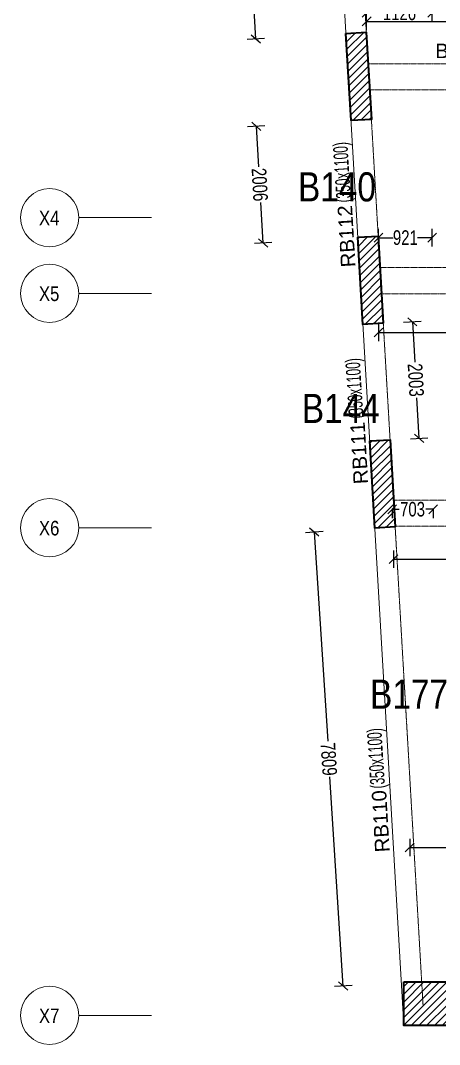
# Model space of a CAD drawing. Header units: millimetres. Extents: x 1 to 72184, y 68 to 60126.
# Drawn here: x 1 to 7195, y 2462 to 20047 of the extents above; entities that cross this region are included whole.
import ezdxf
from ezdxf.enums import TextEntityAlignment as Align

# ---------------------------------------------------------------- set-up
doc = ezdxf.new("R2010")
doc.units = ezdxf.units.MM
doc.linetypes.add('Grid Line', pattern=[2222.5, 1270, -317.5, 317.5, -317.5])
doc.linetypes.add('HIDDEN', pattern=[0.375, 0.25, -0.125])
for name, color, linetype, lineweight in [('A-GRIDS', 8, 'Continuous', 9), ('S-BEAM', 7, 'Continuous', 18), ('S-BEAM-IDEN', 2, 'Continuous', 9), ('S-COL HATCH', 9, 'Continuous', 0), ('S-COLS', 5, 'Continuous', 35), ('S-GRIDS', 8, 'Continuous', 9)]:
    doc.layers.add(name, color=color, linetype=linetype, lineweight=lineweight)
doc.layers.add('Abhinav working', color=6, linetype='Continuous')
doc.layers.add('Beam Nos', color=7, linetype='Continuous')
doc.styles.add('Arial Narrow', font='ARIALN.TTF', dxfattribs={"height": 400})
doc.styles.add('Dim.s & Anno.(Misc.)', font='ARIALN.TTF')
doc.styles.add('SC-BBS1', font='SansSerif')
doc.styles.add('SOBHA', font='swisscl.ttf')
doc.styles.add('Swis721 LtCn BT', font='swisscl.ttf', dxfattribs={"width": 0.9, "height": 233.355162})
doc.dimstyles.new('S-100', dxfattribs={"dimscale": 100, "dimtxt": 2.5, "dimasz": 1.5, "dimexe": 1.5, "dimexo": 1.5, "dimgap": 0.1, "dimtad": 0, "dimdec": 0, "dimrnd": 0.0005, "dimzin": 0, "dimdsep": 46, "dimtxsty": 'SOBHA', "dimblk": 'OBLIQUE', "dimcen": 0.09, "dimclrd": 8, "dimclre": 8, "dimclrt": 6, "dimadec": 0, "dimazin": 0, "dimtfac": 1, "dimtdec": 0, "dimtofl": 0, "dimtmove": 0, "dimatfit": 3, "dimfxl": 1.5, "dimfxlon": 1, "dimtolj": 1, "dimtzin": 0, "dimlwd": -1, "dimlwe": -1, "dimarcsym": 0})
pattern_1 = [(45, (-31215772.29, 20872216.62), (-66.29126074, 66.29126074), [])]

# ---------------------------------------------------------------- blocks, each defined once
blk = doc.blocks.new('Grid - Type 1 Structural-6743905-9TH FLOOR LVL')
at = {"layer": 'A-GRIDS'}
blk.add_circle((0, 0), 4, dxfattribs=at)
blk = doc.blocks.new('A$C45bf0ae9')
at = {"layer": 'S-GRIDS', "linetype": 'Grid Line'}
for p, q in [((-17504, -200), (-18754, -200)), ((-17504, -1500), (-18754, -1500)), ((-17504, -5525), (-18754, -5525)), ((-17504, -13899), (-18754, -13899))]:
    blk.add_line(p, q, dxfattribs=at)
at = {"layer": 'A-GRIDS', "xscale": 124.9999999999999, "yscale": 124.9999999999999, "zscale": 124.9999999999999, "rotation": 89.99999999999982}
for p in [(-19254, -200), (-19254, -1500), (-19254, -5525), (-19254, -13899)]:
    blk.add_blockref('Grid - Type 1 Structural-6743905-9TH FLOOR LVL', p, dxfattribs=at)
at = {"layer": 'A-GRIDS', "lineweight": 18, "char_height": 250, "width": 440.93, "attachment_point": 1, "style": 'Arial Narrow'}
for s, insert in [('X4', (-19437, -82)), ('X5', (-19437, -1382)), ('X6', (-19437, -5407)), ('X7', (-19437, -13781))]:
    blk.add_mtext(s, dxfattribs=dict(at, insert=insert))
blk = doc.blocks.new('_OBLIQUE')
at = {"color": 0, "linetype": 'ByBlock'}
blk.add_line((-0.5, -0.5), (0.5, 0.5), dxfattribs=at)
blk = doc.blocks.new('*D391')
at = {"layer": 'Abhinav working', "color": 8, "transparency": 16777216}
for p, q in [((4075, 21745), (3776, 21727)), ((3925, 21736), (3966, 21040)), ((4042, 19731), (4002, 20428)), ((4192, 19740), (3893, 19722))]:
    blk.add_line(p, q, dxfattribs=at)
at = {"layer": 'Defpoints', "color": 0, "transparency": 16777216}
for p in [(5446, 21825, 0), (4042, 19731), (5563, 19820, 0)]:
    blk.add_point(p, dxfattribs=at)
at = {"layer": 'Abhinav working', "color": 8, "transparency": 16777216, "xscale": 150, "yscale": 150, "zscale": 150}
for p, rotation in [((3925, 21736), 93.33900043480728), ((4042, 19731), 273.3390004348073)]:
    blk.add_blockref('_OBLIQUE', p, dxfattribs=dict(at, rotation=rotation))
at = {"layer": 'Abhinav working', "color": 6, "transparency": 16777216, "insert": (3984, 20734), "char_height": 250, "attachment_point": 5, "rotation": 273.339, "style": 'SOBHA'}
blk.add_mtext('\\A1;2008', dxfattribs=at)
blk = doc.blocks.new('*D392')
at = {"layer": 'Abhinav working', "color": 8, "transparency": 16777216}
for p, q in [((4199, 18238), (3900, 18220)), ((4050, 18229), (4090, 17534)), ((4166, 16226), (4126, 16922)), ((4316, 16235), (4017, 16218))]:
    blk.add_line(p, q, dxfattribs=at)
at = {"layer": 'Defpoints', "color": 0, "transparency": 16777216}
for p in [(5650, 18322, 0), (4050, 18229), (5767, 16320, 0)]:
    blk.add_point(p, dxfattribs=at)
at = {"layer": 'Abhinav working', "color": 8, "transparency": 16777216, "xscale": 150, "yscale": 150, "zscale": 150}
for p, rotation in [((4050, 18229), 93.3390004883927), ((4166, 16226), 273.3390004883927)]:
    blk.add_blockref('_OBLIQUE', p, dxfattribs=dict(at, rotation=rotation))
at = {"layer": 'Abhinav working', "color": 6, "transparency": 16777216, "insert": (4108, 17228), "char_height": 250, "attachment_point": 5, "rotation": 273.339, "style": 'SOBHA'}
blk.add_mtext('\\A1;2006', dxfattribs=at)
blk = doc.blocks.new('*D393')
at = {"layer": 'Abhinav working', "color": 8, "transparency": 16777216}
for p, q in [((6579, 14865), (6879, 14882)), ((6729, 14873), (6770, 14179)), ((6845, 12873), (6805, 13567)), ((6696, 12865), (6995, 12882))]:
    blk.add_line(p, q, dxfattribs=at)
at = {"layer": 'Defpoints', "color": 0, "transparency": 16777216}
for p in [(6204, 14843, 0), (6320, 12843, 0), (6845, 12873)]:
    blk.add_point(p, dxfattribs=at)
at = {"layer": 'Abhinav working', "color": 8, "transparency": 16777216, "xscale": 150, "yscale": 150, "zscale": 150}
for p, rotation in [((6729, 14873), 93.32691312959327), ((6845, 12873), 273.3269131295932)]:
    blk.add_blockref('_OBLIQUE', p, dxfattribs=dict(at, rotation=rotation))
at = {"layer": 'Abhinav working', "color": 6, "transparency": 16777216, "insert": (6787, 13873), "char_height": 250, "attachment_point": 5, "rotation": 273.3269, "style": 'SOBHA'}
blk.add_mtext('\\A1;2003', dxfattribs=at)
blk = doc.blocks.new('*D410')
at = {"layer": 'Abhinav working', "color": 8, "transparency": 16777216}
for p, q in [((5944, 20026), (5944, 20326)), ((7069, 20026), (7069, 20326)), ((5944, 20176), (6203, 20176)), ((7069, 20176), (6810, 20176))]:
    blk.add_line(p, q, dxfattribs=at)
at = {"layer": 'Defpoints', "color": 0, "transparency": 16777216}
for p in [(7069, 20176), (5944, 19299), (7069, 19299)]:
    blk.add_point(p, dxfattribs=at)
at = {"layer": 'Abhinav working', "color": 8, "transparency": 16777216, "xscale": 150, "yscale": 150, "zscale": 150, "rotation": 180}
blk.add_blockref('_OBLIQUE', (5944, 20176), dxfattribs=at)
at = {"layer": 'Abhinav working', "color": 8, "transparency": 16777216, "xscale": 150, "yscale": 150, "zscale": 150}
blk.add_blockref('_OBLIQUE', (7069, 20176), dxfattribs=at)
at = {"layer": 'Abhinav working', "color": 6, "transparency": 16777216, "insert": (6507, 20176), "char_height": 250, "attachment_point": 5, "style": 'SOBHA'}
blk.add_mtext('\\A1;1126', dxfattribs=at)
blk = doc.blocks.new('*D414')
at = {"layer": 'Abhinav working', "color": 8, "transparency": 16777216}
for p, q in [((6148, 16167), (6148, 16467)), ((7069, 16167), (7069, 16467)), ((6148, 16317), (6402, 16317)), ((7069, 16317), (6815, 16317))]:
    blk.add_line(p, q, dxfattribs=at)
at = {"layer": 'Defpoints', "color": 0, "transparency": 16777216}
for p in [(7069, 16317), (6148, 15799), (7069, 15799)]:
    blk.add_point(p, dxfattribs=at)
at = {"layer": 'Abhinav working', "color": 8, "transparency": 16777216, "xscale": 150, "yscale": 150, "zscale": 150, "rotation": 180}
blk.add_blockref('_OBLIQUE', (6148, 16317), dxfattribs=at)
at = {"layer": 'Abhinav working', "color": 8, "transparency": 16777216, "xscale": 150, "yscale": 150, "zscale": 150}
blk.add_blockref('_OBLIQUE', (7069, 16317), dxfattribs=at)
at = {"layer": 'Abhinav working', "color": 6, "transparency": 16777216, "insert": (6609, 16317), "char_height": 250, "attachment_point": 5, "style": 'SOBHA'}
blk.add_mtext('\\A1;921', dxfattribs=at)
blk = doc.blocks.new('*D423')
at = {"layer": 'Abhinav working', "color": 8, "transparency": 16777216}
for p, q in [((6683, 5996), (6683, 5696)), ((24325, 5996), (24325, 5696)), ((6683, 5846), (15122, 5846)), ((24325, 5846), (15885, 5846))]:
    blk.add_line(p, q, dxfattribs=at)
at = {"layer": 'Defpoints', "color": 0, "transparency": 16777216}
for p in [(6683, 6631), (24325, 6631), (6683, 5846)]:
    blk.add_point(p, dxfattribs=at)
at = {"layer": 'Abhinav working', "color": 8, "transparency": 16777216, "xscale": 150, "yscale": 150, "zscale": 150, "rotation": 180}
blk.add_blockref('_OBLIQUE', (6683, 5846), dxfattribs=at)
at = {"layer": 'Abhinav working', "color": 8, "transparency": 16777216, "xscale": 150, "yscale": 150, "zscale": 150}
blk.add_blockref('_OBLIQUE', (24325, 5846), dxfattribs=at)
at = {"layer": 'Abhinav working', "color": 6, "transparency": 16777216, "insert": (15504, 5846), "char_height": 250, "attachment_point": 5, "style": 'SOBHA'}
blk.add_mtext('\\A1;17642', dxfattribs=at)
blk = doc.blocks.new('*D454')
at = {"layer": 'Abhinav working', "color": 8, "transparency": 16777216}
for p, q in [((5195, 11270), (4896, 11251)), ((5045, 11260), (5275, 7669)), ((5543, 3467), (5314, 7058)), ((5693, 3477), (5394, 3458))]:
    blk.add_line(p, q, dxfattribs=at)
at = {"layer": 'Defpoints', "color": 0, "transparency": 16777216}
for p in [(6059, 11325, 0), (6557, 3532, 0), (5543, 3467)]:
    blk.add_point(p, dxfattribs=at)
at = {"layer": 'Abhinav working', "color": 8, "transparency": 16777216, "xscale": 150, "yscale": 150, "zscale": 150}
for p, rotation in [((5045, 11260), 93.65642405993746), ((5543, 3467), 273.6564240599375)]:
    blk.add_blockref('_OBLIQUE', p, dxfattribs=dict(at, rotation=rotation))
at = {"layer": 'Abhinav working', "color": 6, "transparency": 16777216, "insert": (5294, 7364), "char_height": 250, "attachment_point": 5, "rotation": 273.6564, "style": 'SOBHA'}
blk.add_mtext('\\A1;7809', dxfattribs=at)
blk = doc.blocks.new('*D456')
at = {"layer": 'Abhinav working', "color": 8, "transparency": 16777216}
for p, q in [((6381, 11656), (6381, 11503)), ((6381, 11653), (6504, 11653)), ((7084, 11653), (6960, 11653)), ((7084, 11656), (7084, 11503))]:
    blk.add_line(p, q, dxfattribs=at)
at = {"layer": 'Defpoints', "color": 0, "transparency": 16777216}
for p in [(6381, 11806), (7084, 11806), (7084, 11653)]:
    blk.add_point(p, dxfattribs=at)
at = {"layer": 'Abhinav working', "color": 8, "transparency": 16777216, "xscale": 150, "yscale": 150, "zscale": 150, "rotation": 180}
blk.add_blockref('_OBLIQUE', (6381, 11653), dxfattribs=at)
at = {"layer": 'Abhinav working', "color": 8, "transparency": 16777216, "xscale": 150, "yscale": 150, "zscale": 150}
blk.add_blockref('_OBLIQUE', (7084, 11653), dxfattribs=at)
at = {"layer": 'Abhinav working', "color": 6, "transparency": 16777216, "insert": (6732, 11653), "char_height": 250, "attachment_point": 5, "style": 'SOBHA'}
blk.add_mtext('\\A1;703', dxfattribs=at)
blk = doc.blocks.new('*D496')
at = {"layer": 'Abhinav working', "color": 8, "transparency": 16777216}
for p, q in [((6407, 10948), (6407, 10648)), ((11879, 10948), (11879, 10648)), ((6407, 10798), (8837, 10798)), ((11879, 10798), (9450, 10798))]:
    blk.add_line(p, q, dxfattribs=at)
at = {"layer": 'Defpoints', "color": 0, "transparency": 16777216}
for p in [(6407, 11356), (11879, 11356, 0), (11879, 10798)]:
    blk.add_point(p, dxfattribs=at)
at = {"layer": 'Abhinav working', "color": 8, "transparency": 16777216, "xscale": 150, "yscale": 150, "zscale": 150, "rotation": 180}
blk.add_blockref('_OBLIQUE', (6407, 10798), dxfattribs=at)
at = {"layer": 'Abhinav working', "color": 8, "transparency": 16777216, "xscale": 150, "yscale": 150, "zscale": 150}
blk.add_blockref('_OBLIQUE', (11879, 10798), dxfattribs=at)
at = {"layer": 'Abhinav working', "color": 6, "transparency": 16777216, "insert": (9143, 10798), "char_height": 250, "attachment_point": 5, "style": 'SOBHA'}
blk.add_mtext('\\A1;5472', dxfattribs=at)
blk = doc.blocks.new('*D500')
at = {"layer": 'Abhinav working', "color": 8, "transparency": 16777216}
for p, q in [((5944, 19882), (5944, 20182)), ((11859, 19882), (11859, 20182)), ((5944, 20032), (8595, 20032)), ((11859, 20032), (9208, 20032))]:
    blk.add_line(p, q, dxfattribs=at)
at = {"layer": 'Defpoints', "color": 0, "transparency": 16777216}
for p in [(11859, 20032), (5944, 19299), (11859, 19299)]:
    blk.add_point(p, dxfattribs=at)
at = {"layer": 'Abhinav working', "color": 8, "transparency": 16777216, "xscale": 150, "yscale": 150, "zscale": 150, "rotation": 180}
blk.add_blockref('_OBLIQUE', (5944, 20032), dxfattribs=at)
at = {"layer": 'Abhinav working', "color": 8, "transparency": 16777216, "xscale": 150, "yscale": 150, "zscale": 150}
blk.add_blockref('_OBLIQUE', (11859, 20032), dxfattribs=at)
at = {"layer": 'Abhinav working', "color": 6, "transparency": 16777216, "insert": (8901, 20032), "char_height": 250, "attachment_point": 5, "style": 'SOBHA'}
blk.add_mtext('\\A1;5915', dxfattribs=at)
blk = doc.blocks.new('*D501')
at = {"layer": 'Abhinav working', "color": 8, "transparency": 16777216}
for p, q in [((6148, 14839), (6148, 14539)), ((11859, 14839), (11859, 14539)), ((6148, 14689), (8719, 14689)), ((11859, 14689), (9288, 14689))]:
    blk.add_line(p, q, dxfattribs=at)
at = {"layer": 'Defpoints', "color": 0, "transparency": 16777216}
for p in [(6148, 15799), (11859, 15799), (11859, 14689)]:
    blk.add_point(p, dxfattribs=at)
at = {"layer": 'Abhinav working', "color": 8, "transparency": 16777216, "xscale": 150, "yscale": 150, "zscale": 150, "rotation": 180}
blk.add_blockref('_OBLIQUE', (6148, 14689), dxfattribs=at)
at = {"layer": 'Abhinav working', "color": 8, "transparency": 16777216, "xscale": 150, "yscale": 150, "zscale": 150}
blk.add_blockref('_OBLIQUE', (11859, 14689), dxfattribs=at)
at = {"layer": 'Abhinav working', "color": 6, "transparency": 16777216, "insert": (9004, 14689), "char_height": 250, "attachment_point": 5, "style": 'SOBHA'}
blk.add_mtext('\\A1;5711', dxfattribs=at)

msp = doc.modelspace()

# ---------------------------------------------------------------- hatches: boundary and pattern name
at = {"layer": 'S-COL HATCH', "transparency": 33554687}
h = msp.add_hatch(dxfattribs=at)
h.set_pattern_fill('ANSI31', color=256, scale=750)
h.set_pattern_definition(pattern_1)
h.paths.add_polyline_path([(5676.5, 18327.6), (6025.9, 18348), (5938.5, 19845.4), (5589.1, 19825)])
h = msp.add_hatch(dxfattribs=at)
h.set_pattern_fill('ANSI31', color=256, scale=750)
h.set_pattern_definition(pattern_1)
h.paths.add_polyline_path([(5880.7, 14827.6), (6230.1, 14848), (6142.7, 16345.4), (5793.3, 16325)])
h = msp.add_hatch(dxfattribs=at)
h.set_pattern_fill('ANSI31', color=256, scale=750)
h.set_pattern_definition(pattern_1)
h.paths.add_polyline_path([(6084.8, 11330.1), (6434.2, 11350.5), (6346.8, 12848), (5997.4, 12827.6)])
h = msp.add_hatch(dxfattribs=at)
h.set_pattern_fill('ANSI31', color=256, scale=750)
h.set_pattern_definition([(45, (-31782559.29, 20900885.62), (-66.29126074, 66.29126074), [])])
h.paths.add_polyline_path([(7332.7, 2787.5), (7332.7, 3537.5), (6582.7, 3537.5), (6582.7, 2787.5)])

# ---------------------------------------------------------------- linework, layer by layer
at = {"layer": 'S-BEAM', "ltscale": 250000}
msp.add_line((3387.1, 57561.9, 0), (6582.7, 2787.5, 0), dxfattribs=at)
at = {"layer": 'S-BEAM'}
for p, q in [((5619.1, 19304), (5619.5, 19304)), ((6056.7, 11811.5), (6056.2, 11811.5))]:
    msp.add_line(p, q, dxfattribs=at)
at = {"layer": 'S-BEAM', "linetype": 'HIDDEN'}
for p, q in [((5970.1, 19304), (11959.9, 19304)), ((5996.4, 18854), (11945.5, 18854)), ((6174.3, 15804), (11884.9, 15804)), ((6200.6, 15354), (11945.5, 15354)), ((11959.9, 11811.5), (6407.3, 11811.5)), ((11959.9, 11361.5), (6433.5, 11361.5))]:
    msp.add_line(p, q, dxfattribs=at)
at = {"layer": 'S-BEAM', "elevation": 0}
msp.add_lwpolyline([(5791.8, 22354), (5969.7, 19304)], dxfattribs=at)
at = {"layer": 'S-BEAM', "linetype": 'HIDDEN', "elevation": 0}
for points in [[(5996, 18854), (6173.9, 15804)], [(6200.2, 15354), (6406.8, 11811.5)], [(6433.1, 11361.5), (6912.9, 3137.5)], [(6933.3, 2787.5), (6933.4, 2786.3)]]:
    msp.add_lwpolyline(points, dxfattribs=at)
at = {"layer": 'S-COLS', "elevation": 0}
for points in [[(5589.1, 19825), (5938.5, 19845.4), (6025.9, 18348), (5676.5, 18327.6)], [(5793.3, 16325), (6142.7, 16345.4), (6230.1, 14848), (5880.7, 14827.6)], [(5997.4, 12827.6), (6346.8, 12848), (6434.2, 11350.5), (6084.8, 11330.1)], [(6582.7, 3537.5), (7332.7, 3537.5), (7332.7, 2787.5), (6582.7, 2787.5)]]:
    msp.add_lwpolyline(points, close=True, dxfattribs=at)

# ---------------------------------------------------------------- block references
at = {"layer": 'Beam Nos'}
msp.add_blockref('A$C45bf0ae9', (19755.5, 16861.5), dxfattribs=at)

# ---------------------------------------------------------------- texts
at = {"layer": 'Abhinav working', "char_height": 500, "attachment_point": 1, "style": 'Dim.s & Anno.(Misc.)'}
for s, insert in [('B140', (4766.3, 17439.8, 0)), ('B144', (4831.7, 13634.8, 0)), ('B177', (6003.1, 8728.5, 0))]:
    msp.add_mtext_dynamic_manual_height_columns(s, width=21149.247, gutter_width=5423.5, heights=[0], dxfattribs=dict(at, insert=insert))
at = {"layer": 'Beam Nos', "color": 3, "style": 'SC-BBS1'}
msp.add_text('B70A', height=250, dxfattribs=at).set_placement((7548.3, 19325.1), align=Align.BOTTOM_CENTER)
at = {"layer": 'Beam Nos', "style": 'SC-BBS1'}
for s, p in [('RB112', (5798.4, 16353.2, 0)), ('RB111', (6015.6, 12629.1, 0)), ('RB110', (6384.4, 6307.7, 0))]:
    msp.add_text(s, height=250, rotation=93.339, dxfattribs=at).set_placement(p, align=Align.BOTTOM_CENTER)
at = {"layer": 'S-BEAM-IDEN', "style": 'Swis721 LtCn BT', "width": 0.8}
for p in [(5677.4, 16929.9, 0), (5890.4, 13219.4, 0), (6261.1, 6865.4, 0)]:
    msp.add_text('(350x1100)', height=250, rotation=93.60442, dxfattribs=at).set_placement(p)

# ---------------------------------------------------------------- dimensions: what is measured, and where the dimension line sits
at = {"layer": 'Abhinav working'}
for p1, p2, distance, picture, middle in [((5446.0795, 21824.8707, 0), (5563.0616, 19819.7822, 0), -1523.357, '*D391', (3983.7996, 20733.6007)), ((5767.3, 16319.8, 0), (5650.4, 18322.3, 0), 1603.6, '*D392', (4107.9, 17227.7)), ((6204, 14842.7, 0), (6320.3, 12842.7, 0), 526, '*D393', (6787.3, 13873.2)), ((6058.7, 11324.9, 0), (6556.7, 3532.2, 0), -1015.4, '*D454', (5294.3, 7363.8))]:
    dim = msp.add_aligned_dim(p1=p1, p2=p2, distance=distance, dimstyle='S-100', dxfattribs=at)
    dim.commit()
    dim.dimension.update_dxf_attribs({"geometry": picture, "text_midpoint": middle})
for base, p1, p2, picture, middle in [((7069.4, 20175.8), (5943.6, 19298.7), (7069.4, 19298.7), '*D410', (6506.5, 20175.8)), ((7069.4, 16317.4), (6148.3, 15798.7), (7069.4, 15798.7), '*D414', (6608.8, 16317.4)), ((7083.8, 11652.7), (6380.8, 11806.3), (7083.8, 11806.3), '*D456', (6732.3, 11652.7)), ((6682.7, 5845.8), (24324.7, 6631.1), (6682.7, 6631.1), '*D423', (15503.7, 5845.8))]:
    dim = msp.add_linear_dim(base=base, p1=p1, p2=p2, dimstyle='S-100', dxfattribs=at)
    dim.commit()
    dim.dimension.update_dxf_attribs({"geometry": picture, "text_midpoint": middle})
at = {"layer": 'Abhinav working', "color": 3}
for base, p1, p2, picture, middle in [((11858.9, 20032.3), (5944.1, 19298.8), (11858.9, 19298.8), '*D500', (8901.5, 20032.3)), ((11858.7897, 14688.647), (6148.2584, 15798.7734), (11858.7897, 15798.7734), '*D501', (9003.524, 14688.647)), ((11879.4, 10798.1), (6407.4, 11356.3), (11879.4, 11356.3), '*D496', (9143.4, 10798.1))]:
    dim = msp.add_linear_dim(base=base, p1=p1, p2=p2, dimstyle='S-100', dxfattribs=at)
    dim.commit()
    dim.dimension.update_dxf_attribs({"geometry": picture, "text_midpoint": middle})

doc.saveas('drawing.dxf')
